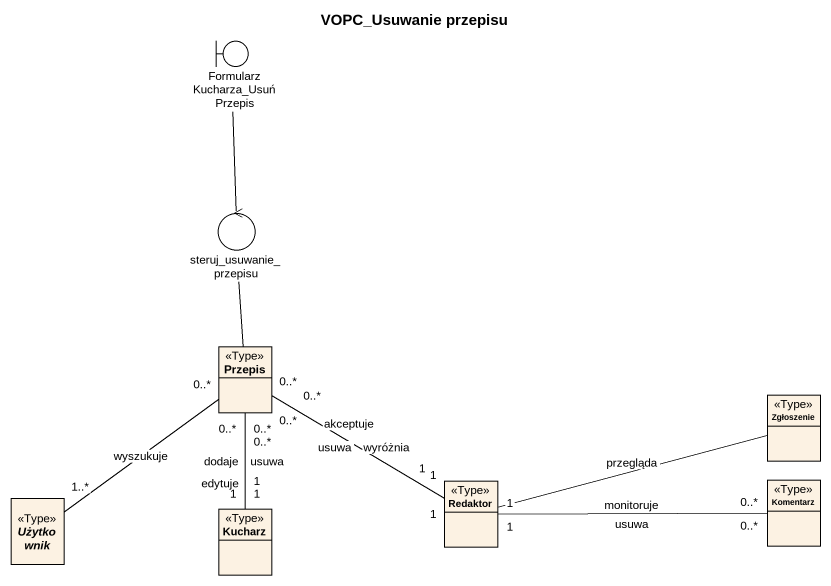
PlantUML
@startuml
title VOPC_Usuwanie przepisu
allowmixing
hide circle
hide empty members
boundary "FormularzKucharza_UsuńPrzepis" as FormularzKucharza
control steruj_usuwanie_przepisu
class Przepis <<Type>>
class Zgłoszenie <<Type>>
abstract class Użytkownik <<Type>>
class Kucharz <<Type>>
class Redaktor <<Type>>
class Komentarz <<Type>>
FormularzKucharza -- steruj_usuwanie_przepisu
steruj_usuwanie_przepisu -- Przepis
Przepis "0..*" -right- "1" Redaktor : akceptuje
Użytkownik "1..*" -up- "0..*" Przepis : wyszukuje
Kucharz "1" -up- "0..*" Przepis : usuwa
Kucharz "1" -up- "0..*" Przepis : dodaje
Kucharz "1" -up- "0..*" Przepis : edytuje
Redaktor "1" -left- "0..*" Przepis : wyróżnia
Redaktor "1" -left- "0..*" Przepis : usuwa
Redaktor -right- Zgłoszenie : przegląda
Redaktor "1" -right- "0..*" Komentarz : monitoruje
Redaktor -right- Komentarz
Redaktor "1" -right- "0..*" Komentarz : usuwa
@enduml
